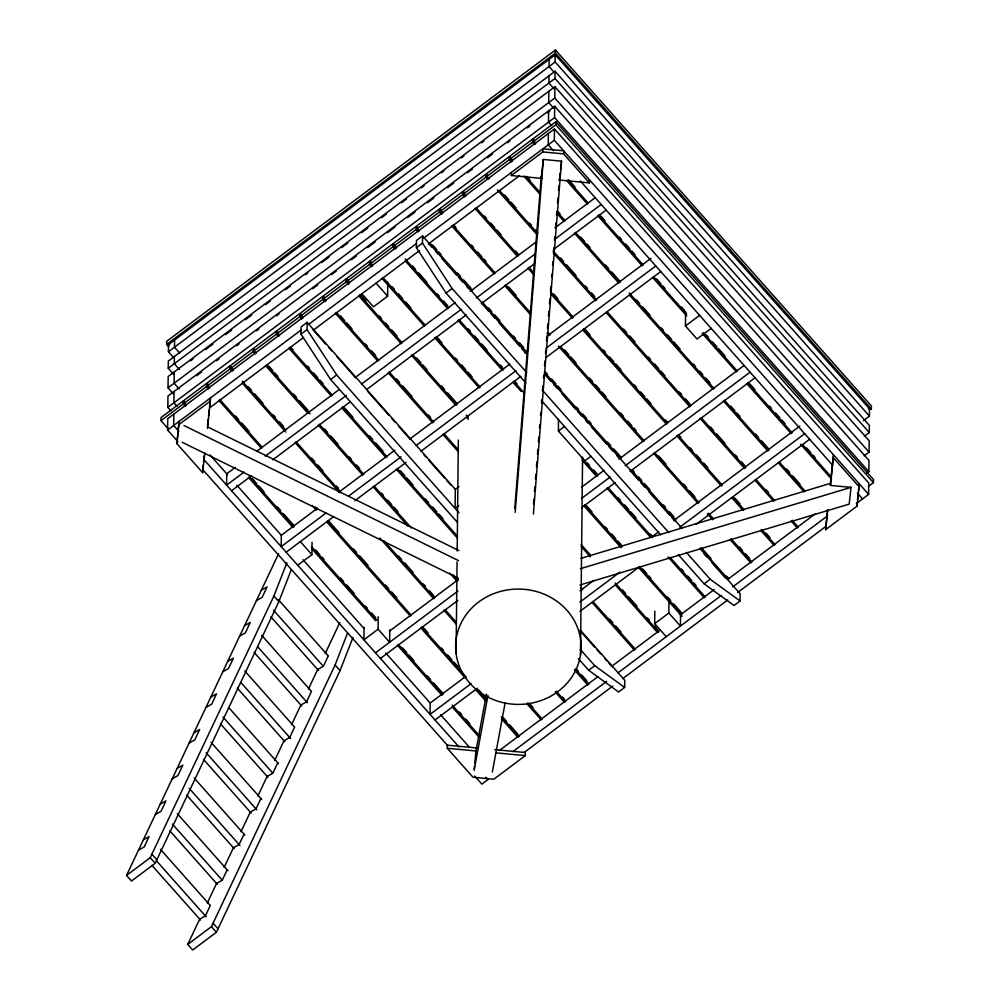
<?xml version="1.0" encoding="UTF-8"?>
<svg xmlns="http://www.w3.org/2000/svg" width="1000" height="1000" viewBox="0 0 1000 1000"><rect width="100%" height="100%" fill="white"/><g stroke="black" fill="none" stroke-linecap="round" stroke-linejoin="round"><path stroke-width="1.5" d="M168.25 428.8L161.012 420.637L161.038 417.55L183.312 400.863L185.375 403.2M177.938 441.688L167.6 430.037L167.725 418.713L554.45 128.938L868.75 483.038L868.625 494.375L856.312 503.6M170.95 410.887L167.838 407.388L167.963 396.05L554.688 106.275L868.975 460.387L868.863 471.712L866.438 473.537M173.225 393.65L168.05 387.812L168.162 376.488L554.888 86.713L869.188 440.812L869.062 452.15L864.212 455.788M173.425 374.075L168.25 368.25L168.325 361.037L555.05 71.263L869.35 425.363L869.275 432.575L864.412 436.213M173.6 357.6L168.425 351.763L168.5 344.562L555.225 54.775L869.525 408.888L869.45 416.1L863.375 420.65M173.8 414.162L173.675 425.487L178.85 431.312M174.037 391.5L173.912 402.837L177.025 406.337M174.237 371.938L174.125 383.263L179.088 388.85M174.4 356.488L174.325 363.7L179.5 369.525M174.575 340.012L174.5 347.212L179.675 353.05M176.925 443.675L179.062 421.463L176.925 443.675L202.662 472.663L204.838 452.825M185.35 406.287L183.275 403.95L183.312 400.863M186.363 405.525L184.288 403.2L184.325 400.1L206.6 383.413L208.663 385.75M202.662 472.663L203.2 465M208.637 388.837L206.562 386.512L206.6 383.413M209.65 388.075L207.575 385.75L207.613 382.663L229.875 365.975L232.987 369.462M207.512 428.413L210.55 397.863M231.912 371.388L229.85 369.062L229.875 365.975M232.925 370.637L230.863 368.3L230.888 365.213L253.162 348.525L253.137 351.613L255.2 353.938M256.212 353.188L254.15 350.85L254.175 347.762L276.45 331.075L278.512 333.4M278.488 336.5L276.413 334.162L276.45 331.075M279.5 335.737L277.425 333.4L277.462 330.312L299.738 313.625L302.838 317.125M236.863 485.213L281.325 535.3L281.2 546.638L326.15 512.95M301.775 319.05L299.7 316.712L299.738 313.625M302.787 318.288L300.712 315.963L300.75 312.863L323.013 296.175L322.987 299.275L325.05 301.6M457.075 521.987L330.637 379.538L300.988 334.15L301.062 326.938L307.137 322.388L455.075 489.062M459 512.762L336.712 374.988L307.062 329.6L307.137 322.388M297.738 565.275L311.913 554.65L312.05 542.212M326.062 300.837L324 298.512L324.025 295.425L346.3 278.738L349.4 282.225M348.338 284.15L346.275 281.825L346.3 278.738M349.35 283.4L347.287 281.062L347.312 277.975L369.588 261.288L371.65 263.612M364.038 627.388L363.913 639.825L378.088 629.2L378.212 616.763M371.625 266.7L369.55 264.375L369.588 261.288M372.638 265.95L370.562 263.612L370.6 260.525L392.875 243.837L395.975 247.338M361.875 293.775L373.462 306.825L387.638 296.2L387.775 282.213M394.913 249.262L392.837 246.925L392.875 243.837M389.787 629.812L389.663 642.25L378.088 629.2M395.925 248.5L393.85 246.175L393.888 243.075L416.15 226.388L416.125 229.475L418.188 231.812M525.85 382.962L446.05 293.062L416.4 247.662L416.475 240.463L422.55 235.912L527.038 353.625M419.2 231.05L417.137 228.725L417.163 225.637L439.438 208.938L442.55 212.438M526.737 372.575L452.125 288.512L422.475 243.113L422.55 235.912M385.737 652.95L430.2 703.037L430.075 714.375L471.287 683.5M441.475 214.363L439.412 212.037L439.438 208.938M442.488 213.6L440.425 211.275L440.45 208.188L462.725 191.5L464.8 193.825M494.738 749.638L525.35 752.525L525.312 755.612L493.812 779.212L473 777.25L447.275 748.263L447.3 745.175L477.912 748.05M456.075 653.5L457.062 561.9M457.175 550.962L458.338 440.037M464.762 196.912L462.688 194.587L462.725 191.5M465.775 196.163L463.7 193.825L463.738 190.738L486.012 174.05L485.975 177.138L488.05 179.475M489.062 178.713L486.987 176.375L487.025 173.287L509.3 156.6L512.4 160.1M511.325 162.025L509.263 159.688L509.3 156.6M512.337 161.262L510.275 158.938L510.3 155.838L532.575 139.15L534.65 141.488M541.938 178.412L511.337 175.525L511.362 172.438M534.612 144.575L532.55 142.238L532.575 139.15M535.625 143.812L533.562 141.488L533.587 138.4L555.862 121.713L873.462 479.538L873.438 482.638L868.487 486.337M511.337 175.525L542.825 151.925L542.863 148.837L563.675 150.8L563.638 153.887L589.375 182.875L558.775 179.988M548.375 133.488L548.25 144.812L553.425 150.638M548.612 110.825L548.488 122.163L551.587 125.65M548.812 91.263L548.7 102.587L553.862 108.413M548.975 75.812L548.9 83.025L554.075 88.85M549.15 59.337L549.075 66.537L554.237 72.362M868.625 494.375L554.325 140.262L554.45 128.938M868.863 471.712L554.562 117.613L554.688 106.275M869.062 452.15L554.775 98.038L554.888 86.713M869.275 432.575L554.975 78.475L555.05 71.263M869.45 416.1L555.15 61.988L555.225 54.775M168.713 346.7L166.663 344.387L166.688 341.3L555.438 50L555.075 56.188M873.438 482.638L555.825 124.8L555.862 121.713M590.925 456.287L584.85 460.838L558.387 431.012L558.5 419.288M580.487 655.013A62.75 57.675 0.6 0 0 495.025 593.162A62.75 57.675 0.6 0 0 479.613 692.025A62.75 57.675 0.6 0 0 580.487 655.013L582.587 457.163M589.375 182.875L589.412 179.788M578.325 658.6L588.7 670.275L618.587 691.988L624.663 687.425L624.738 680.225L580.262 630.1M666.25 636.7L654.675 623.663L654.8 611.225M680.575 612.1L680.425 626.087L668.85 613.038L668.988 599.05M711.188 328.387L697.025 339.012L685.438 325.962L685.588 311.975M678.2 554.612L704.1 583.8L734 605.5L740.075 600.95L740.15 593.737L699.8 548.288M858.462 491.188L859.275 483.837L857.138 506.05L825.638 529.65L827.513 509.775M580.013 584.975L849.2 504.087L851.038 487.362L830.487 485.425L830.512 483.363L580.95 558.35M830.487 485.4L833.538 454.837L830.362 483.837M857.138 506.05L857.175 502.962M868.363 408.775L871.363 409.062L871.388 405.975L555.438 50M514.788 508.288L541.275 176.287L541.25 178.337L543.325 159.462L561.525 161.175L533.387 514.038M515.175 512.325L543.325 159.462M533.5 503.8L533.862 499.15M534.487 491.388L534.862 486.737M535.475 478.975L535.85 474.325M536.462 466.562L536.838 461.912M537.45 454.162L537.825 449.5M538.45 441.75L538.812 437.088M539.562 427.788L539.812 424.675M540.55 415.375L540.8 412.262M541.538 402.962L541.788 399.85M542.525 390.55L542.9 385.887M543.525 378.137L543.763 375.037M544.513 365.725L544.875 361.075M545.5 353.312L545.75 350.213M546.487 340.9L546.862 336.25M547.475 328.488L547.85 323.837M548.462 316.075L548.837 311.425M549.462 303.663L549.825 299.012M550.45 291.25L550.825 286.6M551.562 277.288L551.812 274.188M552.55 264.875L552.8 261.775M553.538 252.463L553.913 247.812M554.538 240.062L554.775 236.95M555.525 227.65L555.887 222.987M556.512 215.238L556.763 212.125M557.5 202.825L557.875 198.162M558.488 190.413L558.862 185.75M203.525 461.95L204.2 455.85M207.55 425.325L208.212 419.225M208.55 416.175L209.213 410.062M209.55 407.013L210.225 400.913M474.188 768.9L474.5 766M474.825 763.1L475.962 750.863L486.438 694.112M559.462 180.062L560.25 172.8M560.575 169.887L561.525 161.175M825.638 529.65L827.812 509.812M857.5 500.012L858.138 494.125M474.15 770.288L487.975 695.4M492.362 772L505.05 703.238M291.25 569.825L278.863 601.625L155.2 863.288L131.5 881.038L126.538 875.45L150.238 857.688L273.9 596.038L286.85 562.788M353.013 637.337L340.062 670.588L216.4 932.237L192.7 950L187.738 944.412L211.438 926.65L335.1 664.987L347.488 633.188M126.538 875.45L278.6 553.7M187.738 944.412L199.688 919.137L205.375 915.913L210.3 905.512M207.25 903.112L216.55 883.45L222.237 880.238L227.162 869.825M224.112 867.425L233.412 847.775L239.1 844.55L244.025 834.15M240.987 831.75L250.275 812.087L255.975 808.875L260.887 798.462M257.85 796.062L267.137 776.413L272.838 773.188L277.75 762.788M274.713 760.387L284 740.725L289.7 737.513L294.613 727.1M291.575 724.7L300.863 705.05L306.562 701.825L311.475 691.425M308.412 689.062L317.65 669.525L323.35 666.3L328.263 655.9M325.225 653.512L339.8 622.65M168.425 351.763L555.15 61.988M168.25 368.25L554.975 78.475M190.525 360.863L193.025 359M205.512 349.637L213 344.025M225.487 334.675L231.725 329.988M245.463 319.7L251.7 315.025M265.438 304.725L270.438 300.988M285.413 289.762L290.413 286.025M305.4 274.788L307.887 272.925M321.625 262.625L329.113 257.013M341.6 247.662L347.85 242.987M361.587 232.688L367.825 228.012M381.562 217.725L386.55 213.975M401.538 202.75L406.525 199.013M421.512 187.787L424.012 185.912M441.488 172.812L443.988 170.938M461.475 157.85L463.963 155.975M481.45 142.875L483.938 141M168.05 387.812L554.775 98.038M196.562 375.763L201.562 372.013M216.537 360.788L219.037 358.913M236.513 345.812L239.013 343.95M256.5 330.85L258.988 328.975M276.475 315.875L278.975 314.012M312.688 288.75L317.675 285M331.413 274.713L336.4 270.975M351.388 259.75L356.388 256M367.625 247.587L375.112 241.962M387.6 232.613L395.087 227M407.575 217.638L415.062 212.025M427.55 202.675L433.8 198M447.525 187.7L453.775 183.025M467.512 172.738L472.5 168.988M487.488 157.762L492.475 154.025M507.463 142.8L509.963 140.925M527.438 127.825L529.938 125.962M547.413 112.863L549.913 110.988M167.838 407.388L554.562 117.613M161.012 420.637L183.275 403.95M184.288 403.2L206.562 386.512M207.575 385.75L229.85 369.062M230.863 368.3L253.137 351.613M254.15 350.85L276.413 334.162M277.425 333.4L299.7 316.712M300.712 315.963L322.987 299.275M324 298.512L346.275 281.825M347.287 281.062L369.55 264.375M370.562 263.612L392.837 246.925M393.85 246.175L416.125 229.475M417.137 228.725L439.412 212.037M440.425 211.275L462.688 194.587M463.7 193.825L485.975 177.138M486.987 176.375L509.263 159.688M510.275 158.938L532.55 142.238M533.562 141.488L555.825 124.8M167.6 430.037L301.038 330.062M308.525 324.45L415.9 243.988M423.4 238.375L554.325 140.262M179.025 424.55L210.525 400.95M300.988 334.15L307.062 329.6M416.4 247.662L422.475 243.113M209.85 407.688L303.5 337.525M313.488 330.037L419.613 250.512M428.363 243.962L519.5 175.662M330.637 379.538L336.712 374.988M446.05 293.062L452.125 288.512M235.475 467.25L226.725 473.8L226.612 485.125L244.088 472.038M256.7 451.35L339.1 389.6M355.337 377.438L455.225 302.587M470.2 291.363L536.375 241.775M555.112 227.738L595.062 197.8M265.312 456.125L346.475 395.312M361.463 384.087L461.35 309.237M476.325 298.012L535.013 254.037M554.987 239.075L601.188 204.45M231.575 490.725L251.55 475.75M272.775 459.85L350.188 401.838M366.425 389.675L466.312 314.837M481.287 303.6L534.987 263.375M553.713 249.338L606.15 210.05M281.325 535.3L317.525 508.175M338.75 492.262L394.938 450.163M409.925 438.938L509.812 364.087M524.8 352.863L527.288 351M547.263 336.025L650.9 258.375M348.625 496.112L401.062 456.812M416.05 445.588L515.938 370.75M545.9 348.288L655.775 265.963M286.163 552.225L333.612 516.675M354.837 500.763L406.025 462.413M421.012 451.188L520.9 376.337M545.875 357.625L660.738 271.55M458.963 486.6L455.325 489.338L455.125 508.387L458.762 505.662M685.438 325.962L699.613 315.35M558.387 431.012L564.45 426.463M389.338 631.25L458.013 579.788M581.625 487.163L604.1 470.325M619.087 459.1L743.938 365.538M375.487 652.862L457.9 591.112M581.512 498.5L610.225 476.975M625.212 465.75L750.062 372.188M380.45 658.462L457.863 600.45M581.475 507.825L615.188 482.562M630.175 471.337L755.025 377.788M430.2 703.037L465.163 676.838M580.025 590.775L593.763 580.475M651.2 537.438L658.688 531.825M673.675 520.6L799.775 426.112M579.913 602.1L619.862 572.163M679.8 527.25L804.65 433.7M435.037 719.963L477.488 688.15M579.875 611.438L639.812 566.525M696 524.425L809.613 439.288M588.7 670.275L594.763 665.725L624.663 687.425M704.1 583.8L710.175 579.25L740.075 600.95M654.675 623.663L668.85 613.038M499.363 750.512L598 676.6M611.737 666.312L660.425 629.825M680.413 614.862L714.125 589.6M727.85 579.3L815.25 513.812M512.975 751.55L606.625 681.388M617.863 672.962L721.488 595.312M732.725 586.888L827.625 515.788M524.188 752.463L612.837 686.038M622.825 678.562L727.7 599.963M737.688 592.487L826.338 526.062M261.363 590.163L267.062 586.938L262.137 597.35L256.45 600.562M244.575 625.688L250.275 622.463L245.35 632.863L239.662 636.087M227.712 661.363L233.412 658.138L228.487 668.55L222.787 671.775M210.85 697.05L216.55 693.825L211.625 704.225L205.925 707.45M193.988 732.725L199.688 729.5L194.762 739.912L189.062 743.138M177.125 768.413L182.825 765.188L177.9 775.588L172.2 778.812M160.263 804.087L165.95 800.863L161.038 811.275L155.338 814.5M143.4 839.775L149.088 836.55L144.175 846.963L138.475 850.175M580.35 568.688L851.038 487.362M542.825 151.925L563.638 153.887M169.662 344.663L166.663 344.387L555.413 53.087L871.363 409.062M447.275 748.263L476.35 751M496.238 752.875L525.312 755.612M207.35 426.775L458.95 550.6M183.988 425.525L458.55 560.65M182.162 442.262L458.113 578.075M833.5 457.925L859.237 486.925M580.3 180.925L832.575 465.15M857.387 493.1L862.55 498.925M568.787 179.95L575 186.938M600.862 216.088L605 220.75M619.475 237.062L621.55 239.4M625.688 244.062L629.825 248.725M631.9 251.05L635 254.55M656.725 279.025L660.863 283.688M662.925 286.012L665 288.35M681.55 307L684.65 310.5M706.388 334.975L708.45 337.3M712.588 341.962L716.725 346.625M718.8 348.963L725 355.95M749.837 383.925L755 389.75M769.488 406.075L771.562 408.4M775.7 413.062L779.837 417.725M781.9 420.062L785.013 423.562M806.737 448.038L810.875 452.7M812.938 455.025L815.013 457.362M567.7 179.95L588.387 203.263M598.737 214.913L643.225 265.038M653.562 276.688L686.675 313.988M703.225 332.638L737.362 371.1M747.712 382.762L792.2 432.887M802.537 444.538L831.513 477.175M566.688 180.712L587.375 204.025M597.725 215.675L642.212 265.8M652.55 277.45L686.688 315.912M702.212 333.4L736.35 371.863M746.7 383.525L791.188 433.638M800.487 444.125L831.525 479.1M526.875 176.412L529.987 179.913M557.913 211.388L559.987 213.713M580.675 237.025L584.812 241.688M586.888 244.025L589.987 247.512M605.513 265L608.612 268.5M611.712 272L619.987 281.325M636.538 299.962L639.65 303.463M642.75 306.962L649.987 315.125M661.375 327.938L663.438 330.275M667.575 334.938L671.712 339.6M673.787 341.925L679.987 348.925M693.438 364.075L695.512 366.413M699.65 371.075L702.75 374.562M705.863 378.062L710 382.725M730.688 406.037L734.825 410.7M736.888 413.025L740 416.525M755.512 434.012L758.625 437.512M761.725 441L768.962 449.162M786.55 468.975L789.65 472.475M792.763 475.975L800 484.137M525.788 176.412L540.275 192.738M556.825 211.388L565.1 220.712M575.45 232.362L619.938 282.488M629.25 292.975L714.075 388.55M724.425 400.213L768.913 450.325M779.25 461.987L805.113 491.125M523.75 176.012L540.3 194.662M556.85 213.312L564.087 221.462M574.438 233.125L618.925 283.238M629.263 294.9L713.062 389.312M723.413 400.962L767.9 451.087M778.238 462.75L804.112 491.887M504.625 195.025L508.775 199.688M510.838 202.025L516.013 207.85M529.462 223L531.525 225.338M535.662 230L537.737 232.325M560.5 257.975L563.6 261.462M566.7 264.962L576.013 275.45M585.325 285.95L587.4 288.275M591.538 292.938L594.637 296.438M623.6 329.075L626.712 332.562M629.812 336.062L634.987 341.887M648.438 357.05L650.5 359.375M654.638 364.038L658.775 368.7M660.85 371.037L664.987 375.7M679.475 392.013L681.538 394.35M685.675 399.012L689.812 403.675M710.5 426.975L713.612 430.475M716.712 433.975L724.987 443.3M735.337 454.95L737.4 457.287M741.538 461.95L744.65 465.45M766.375 489.925L768.438 492.25M499.4 190.362L537.688 233.487M553.2 250.975L596.65 299.938M607 311.588L690.8 406M701.137 417.663L745.625 467.775M755.975 479.438L774.587 500.412M792.175 520.225L798.388 527.225M497.362 189.963L537.7 235.413M553.225 252.9L595.638 300.688M605.988 312.35L689.788 406.763M700.125 418.413L744.613 468.537M754.963 480.188L773.575 501.175M791.162 520.988L797.375 527.975M484.45 215.975L486.525 218.3M490.662 222.963L494.8 227.625M496.863 229.963L501 234.625M515.487 250.938L518.587 254.438M553.763 294.062L557.9 298.725M584.8 329.038L589.975 334.862M603.425 350.012L605.487 352.35M609.625 357.013L613.763 361.675M615.837 364L621.013 369.825M634.462 384.988L636.525 387.312M640.662 391.975L644.8 396.637M646.875 398.975L651.012 403.638M665.5 419.95L667.562 422.287M678.95 435.1L681.012 437.438M690.325 447.925L692.387 450.262M696.538 454.913L700.675 459.575M703.775 463.075L707.913 467.738M734.812 498.05L739.987 503.875M765.85 533.013L769.987 537.675M476.125 207.812L518.538 255.6M528.875 267.262L534.05 273.087M550.612 291.737L573.362 317.375M583.713 329.038L667.513 423.45M677.85 435.1L722.337 485.225M732.688 496.875L744.062 509.7M761.65 529.513L775.1 544.675M475.112 208.575L517.525 256.363M527.863 268.012L534.075 275.012M550.625 293.663L572.35 318.137M582.7 329.8L666.5 424.212M676.838 435.863L721.325 485.988M731.675 497.638L743.05 510.462M760.638 530.275L774.087 545.425M453.925 225.263L455.988 227.587M471.512 245.075L473.575 247.413M477.713 252.075L481.863 256.737M483.925 259.062L486 261.4M508.75 287.038L516 295.2M564.625 349.975L568.763 354.637M570.825 356.975L576 362.8M589.45 377.95L592.55 381.45M595.662 384.95L599.8 389.613M601.862 391.938L606 396.6M620.487 412.925L623.587 416.413M627.725 421.075L631.862 425.737M633.938 428.075L636 430.4M658.763 456.05L666 464.212M683.587 484.025L686.7 487.512M689.8 491.012L694.975 496.838M739.463 546.962L742.562 550.462M745.662 553.962L749.8 558.625M452.837 225.263L495.25 273.05M505.6 284.713L530.425 312.675M548.013 332.5L550.087 334.825M560.425 346.488L644.225 440.9M654.575 452.55L699.05 502.675M708.363 513.162L713.538 518.987M731.125 538.8L751.812 562.112M451.825 226.025L494.237 273.812M504.588 285.462L530.45 314.6M547 333.25L549.075 335.588M558.375 346.075L643.213 441.65M653.562 453.312L698.05 503.425M707.35 513.925L712.525 519.75M730.113 539.562L750.8 562.875M432.713 245.037L436.85 249.7M438.913 252.037L440.988 254.363M457.537 273.012L460.637 276.512M463.75 280.012L470.988 288.163M488.575 307.987L491.675 311.475M494.775 314.975L499.95 320.8M513.4 335.95L515.475 338.288M519.612 342.95L523.75 347.612M545.475 372.088L547.537 374.425M551.675 379.087L555.825 383.75M557.888 386.075L560.988 389.575M576.512 407.062L578.575 409.387M582.712 414.05L586.85 418.713M588.925 421.037L591 423.375M607.55 442.025L610.65 445.525M613.75 449.012L621 457.175M632.375 470L634.45 472.325M638.587 476.987L641.688 480.487M644.788 483.988L649.963 489.812M663.413 504.963L665.475 507.3M669.625 511.962L673.763 516.625M701.688 548.088L711 558.587M726.525 576.062L728.587 578.4M429.55 242.712L471.962 290.5M482.312 302.15L526.8 352.275M544.388 372.088L620.938 458.338M631.287 470L675.775 520.125M700.6 548.088L728.538 579.562M544.625 373.45L682.212 528.475M428.537 243.463L431.637 246.962M435.775 251.625L437.85 253.962M441.987 258.625L456.475 274.938M458.537 277.275L462.675 281.938M466.812 286.6L468.888 288.925M482.337 304.075L488.537 311.075M490.613 313.4L494.75 318.062M498.888 322.725L519.575 346.037M521.65 348.375L525.788 353.038M545.438 375.175L550.612 381.012M553.713 384.5L556.825 388M562 393.825L575.438 408.975M577.513 411.312L581.65 415.975M585.788 420.637L587.863 422.962M592 427.625L606.475 443.95M608.55 446.275L612.688 450.938M616.825 455.6L618.9 457.938M630.275 470.763L638.55 480.087M640.625 482.413L644.762 487.075M648.9 491.737L669.587 515.05M671.65 517.375L674.762 520.875M703.725 553.513L706.825 557.013M712 562.837L725.45 577.987M542.288 390.087L668.725 532.537M686.338 552.388L710.175 579.25M541.4 400.487L660.575 534.763M412.525 265.988L415.637 269.475M418.738 272.975L427.013 282.3M437.362 293.962L439.425 296.288M443.562 300.95L447.7 305.613M468.387 328.925L470.462 331.262M474.6 335.925L478.738 340.588M481.838 344.075L487.013 349.913M500.462 365.062L502.537 367.388M514.95 381.375L517.013 383.713M587.362 462.962L589.438 465.3M593.575 469.963L597.712 474.625M618.4 497.938L620.475 500.262M624.612 504.925L628.75 509.588M630.812 511.925L635.988 517.75M650.475 534.075L652.537 536.4M681.513 569.038L683.575 571.362M687.712 576.025L691.85 580.688M693.925 583.025L695.987 585.35M405.238 258.988L448.688 307.95M459.025 319.6L503.512 369.725M513.862 381.375L524.2 393.038M582.137 458.3L597.663 475.788M608 487.45L652.487 537.562M670.075 557.375L705.25 597.013M405.25 260.912L447.675 308.7M458.013 320.363L502.5 370.475M512.85 382.137L521.125 391.463M582.163 460.225L596.65 476.55M606.987 488.2L650.438 537.163M668.025 556.975L704.237 597.775M392.35 286.925L394.412 289.262M398.55 293.925L402.688 298.587M405.8 302.075L410.962 307.913M436.838 337.05L442 342.875M455.45 358.025L457.525 360.363M461.662 365.025L465.8 369.688M467.863 372.013L472.013 376.675M586.838 506.062L592.013 511.887M605.462 527.038L607.537 529.375M611.675 534.038L615.812 538.7M617.875 541.025L622.013 545.688M642.712 569L646.85 573.663M648.913 576L650.987 578.325M667.537 596.975L670.638 600.475M673.737 603.962L680.987 612.125M382.987 277.6L425.4 325.387M435.737 337.05L480.225 387.175M584.712 504.888L621.962 546.85M639.55 566.675L681.963 614.462M381.975 278.363L424.387 326.15M434.725 337.812L479.212 387.925M583.7 505.65L620.95 547.612M638.538 567.425L681.988 616.388M376.05 283.163L387.638 296.2M360.788 295.05L365.962 300.875M379.412 316.038L381.475 318.363M385.613 323.025L388.725 326.525M391.825 330.012L397 335.85M416.65 357.987L420.788 362.65M422.863 364.988L427 369.65M441.475 385.962L444.588 389.462M447.688 392.962L457 403.45M622.525 589.95L625.625 593.438M628.737 596.938L637.013 606.263M647.35 617.913L649.425 620.25M654.6 626.075L657.7 629.575M359.7 295.05L402.113 342.837M412.463 354.5L456.95 404.613M466.25 415.112L468.325 417.438M581.087 544.487L590.4 554.975M615.225 582.95L658.675 631.9M358.688 295.812L401.1 343.6M411.45 355.25L455.938 405.375M466.275 417.025L468.35 419.363M581.112 546.413L590.425 556.9M615.25 584.875L657.663 632.663M340.6 316L344.738 320.662M346.812 322.987L351.987 328.812M365.438 343.975L367.5 346.3M371.637 350.962L375.775 355.625M396.475 378.938L399.575 382.438M402.675 385.925L411.987 396.425M428.537 415.075L430.613 417.4M609.587 619.05L612.688 622.55M615.8 626.038L620.962 631.875M336.413 312.5L378.825 360.288M389.175 371.938L433.663 422.062M444 433.725L458.488 450.037M580.562 587.575L582.638 589.913M592.975 601.562L635.4 649.35M335.4 313.263L377.812 361.05M388.162 372.7L432.65 422.825M442.987 434.475L458.512 451.962M591.962 602.325L634.388 650.113M313.125 329.95L325.538 343.938M328.65 347.425L331.75 350.925M336.925 356.75L355.55 377.738M367.962 391.725L388.65 415.037M391.75 418.525L394.862 422.025M399 426.688L410.375 439.513M423.825 454.663L425.887 457M429 460.487L444.513 477.975M446.587 480.312L450.725 484.975M580.037 630.662L594.525 646.988M596.587 649.312L600.725 653.975M604.875 658.637L606.938 660.975M609.012 663.3L612.112 666.8M580.262 649.375L594.763 665.725M290.938 347.388L293 349.725M307.488 366.037L309.55 368.375M313.688 373.038L317.825 377.7M319.9 380.025L323 383.525M344.725 408L353 417.325M369.562 435.975L372.663 439.475M375.763 442.975L383.013 451.125M400.6 470.95L404.738 475.613M406.8 477.938L413.013 484.938M425.425 498.925L428.525 502.413M432.663 507.075L436.8 511.737M438.875 514.075L443.013 518.737M576.462 669.1L578.538 671.425M581.638 674.925L586.812 680.75M289.837 347.388L332.262 395.188M342.6 406.838L387.088 456.962M397.438 468.612L457.438 536.213M575.375 669.1L588.825 684.25M288.837 348.15L331.25 395.938M341.587 407.6L386.075 457.713M396.425 469.375L457.463 538.138M574.362 669.85L587.812 685.013M268.688 366L272.825 370.662M274.887 373L277.987 376.5M293.512 393.975L296.613 397.475M299.725 400.975L308 410.3M324.55 428.95L327.65 432.45M330.75 435.938L338 444.1M349.375 456.925L351.45 459.25M356.625 465.075L359.725 468.575M381.45 493.05L383.512 495.387M387.65 500.05L391.788 504.712M393.862 507.038L398 511.7M455.938 576.975L458 579.312M562.487 697.038L564.562 699.362M266.562 364.837L310.012 413.8M319.325 424.288L363.8 474.4M374.15 486.062L411.4 528.025M452.775 574.65L457.95 580.475M556.237 691.2L565.538 701.7M265.55 365.6L307.962 413.387M318.312 425.05L362.8 475.163M373.137 486.825L408.312 526.45M449.7 573.075L456.938 581.237M555.225 691.963L564.525 702.45M248.5 386.95L251.6 390.45M254.713 393.938L262.987 403.263M273.325 414.925L275.4 417.25M279.538 421.912L283.675 426.575M311.613 458.05L314.713 461.55M317.812 465.05L322.987 470.875M336.438 486.025L338.512 488.35M398.512 555.962L401.613 559.462M404.712 562.95L413 572.275M423.338 583.938L425.412 586.263M429.55 590.925L433.688 595.588M529.9 703.988L533 707.487M242.237 381.125L285.688 430.075M296.038 441.737L340.525 491.85M383.975 540.812L434.663 597.925M445.012 609.575L456.388 622.4M527.775 702.825L542.263 719.137M242.262 383.05L285.712 432M295.025 442.488L339.513 492.612M379.862 538.075L433.65 598.675M444 610.337L456.413 624.325M526.763 703.587L541.25 719.9M235.562 416.05L238.663 419.55M241.775 423.05L249.013 431.2M328.675 520.95L339.012 532.612M353.5 548.925L356.6 552.425M359.712 555.925L367.987 565.25M385.575 585.062L388.675 588.562M391.775 592.062L396.95 597.888M422.812 627.025L427.987 632.85M441.438 648L443.5 650.337M447.65 655L451.788 659.663M453.85 661.988L457.987 666.65M478.675 689.963L485.925 698.125M503.512 717.938L506.613 721.438M509.712 724.938L517.987 734.262M219.988 399.738L262.413 447.525M315.163 506.975L317.238 509.3M327.587 520.95L411.375 615.375M421.725 627.025L466.213 677.15M476.562 688.8L485.863 699.287M501.388 716.775L518.975 736.587M218.975 400.487L261.4 448.288M312.087 505.4L316.225 510.062M326.575 521.712L410.363 616.125M420.712 627.788L465.2 677.9M475.55 689.562L485.887 701.213M501.413 718.7L517.962 737.35M252.625 478.963L256.762 483.625M258.837 485.95L264 491.775M277.45 506.938L280.562 510.425M283.663 513.925L294.012 525.588M315.738 550.062L319.875 554.725M321.938 557.05L324.012 559.388M340.562 578.038L343.663 581.525M346.775 585.025L354.012 593.188M365.387 606.013L367.463 608.337M371.6 613L375.737 617.663M402.638 647.975L406.775 652.625M408.837 654.963L414.012 660.788M427.463 675.938L430.562 679.438M433.675 682.938L442.987 693.425M459.538 712.075L461.6 714.412M465.737 719.075L469.875 723.737M249.462 476.625L293.95 526.75M311.537 546.562L376.712 620M398.438 644.475L442.925 694.587M452.238 705.088L479.137 735.387M248.45 477.388L292.938 527.5M311.562 548.488L375.7 620.75M397.425 645.225L441.912 695.35M452.262 707.013L479.162 737.312M300.338 541.6L311.913 554.65M209.988 454.925L227.562 474.738M303.025 559.763L364.025 628.488M440.538 714.688L469.487 747.3M203.663 459.275L459.025 746.988M485.913 777.275L487.975 779.6L481.9 784.15L474.663 776M202.75 469.65L447.788 745.713M278.438 599.75L328.062 655.662M273.9 596.038L278.863 601.625M335.1 664.987L340.062 670.588M273.512 610.163L323.137 666.075M270.912 616.875L318.475 670.462M261.65 635.275L311.275 691.188M257.762 646.85L307.387 702.763M254.125 652.4L301.688 705.975M244.788 670.95L294.413 726.862M240.9 682.525L290.525 738.438M237.262 688.075L284.825 741.663M228.95 707.8L278.575 763.713M223 717.05L272.625 772.95M220.4 723.763L267.962 777.337M211.05 742.312L261.712 799.4M206.137 752.725L256.8 809.8M203.538 759.438L251.1 813.025M194.188 778L244.85 835.075M189.275 788.413L239.938 845.487M186.675 795.125L234.237 848.7M177.325 813.675L227.987 870.763M172.413 824.087L222.037 880M169.812 830.8L217.375 884.388M160.463 849.362L210.087 905.275M151.888 854.2L156.85 859.788M213.088 923.162L218.05 928.75M156.575 860.938L206.213 916.85M150.238 857.688L155.2 863.288M211.438 926.65L216.4 932.237M151.912 865.325L200.512 920.062"/></g></svg>
